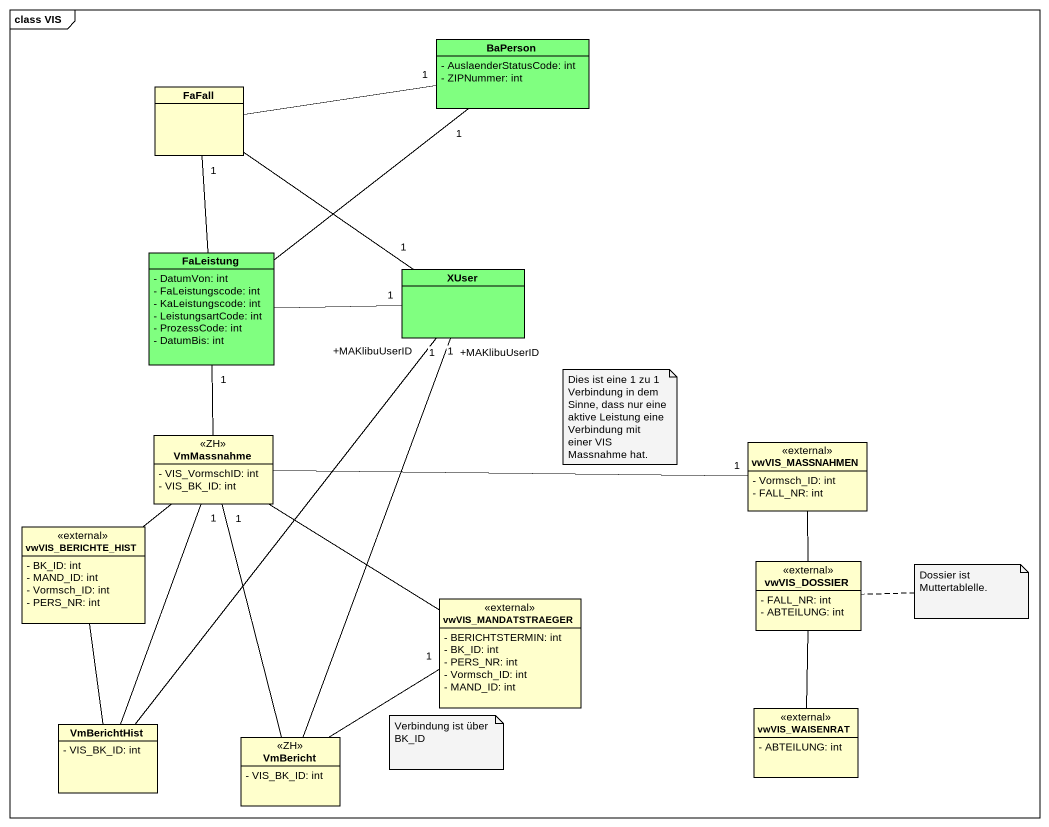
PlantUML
@startuml
mainframe class VIS
hide circle
hide empty members
skinparam classAttributeIconSize 0
class BaPerson #80FF80 {
  - AuslaenderStatusCode: int
  - ZIPNummer: int
}
class FaFall
class FaLeistung #80FF80 {
  - DatumVon: int
  - FaLeistungscode: int
  - KaLeistungscode: int
  - LeistungsartCode: int
  - ProzessCode: int
  - DatumBis: int
}
class XUser #80FF80
class VmMassnahme <<ZH>> {
  - VIS_VormschID: int
  - VIS_BK_ID: int
}
class vwVIS_MASSNAHMEN <<external>> {
  - Vormsch_ID: int
  - FALL_NR: int
}
class vwVIS_BERICHTE_HIST <<external>> {
  - BK_ID: int
  - MAND_ID: int
  - Vormsch_ID: int
  - PERS_NR: int
}
class vwVIS_DOSSIER <<external>> {
  - FALL_NR: int
  - ABTEILUNG: int
}
class vwVIS_MANDATSTRAEGER <<external>> {
  - BERICHTSTERMIN: int
  - BK_ID: int
  - PERS_NR: int
  - Vormsch_ID: int
  - MAND_ID: int
}
class VmBerichtHist {
  - VIS_BK_ID: int
}
class vwVIS_WAISENRAT <<external>> {
  - ABTEILUNG: int
}
class VmBericht <<ZH>> {
  - VIS_BK_ID: int
}
BaPerson "1" -left- FaFall
FaFall "1" -- FaLeistung
FaFall -- "1" XUser
FaLeistung -up- "1" BaPerson
FaLeistung -right- "1" XUser
VmMassnahme -up- "1" FaLeistung
VmMassnahme -right- "1" vwVIS_MASSNAHMEN
VmMassnahme -- vwVIS_BERICHTE_HIST
VmMassnahme -- vwVIS_MANDATSTRAEGER
vwVIS_DOSSIER -up- vwVIS_MASSNAHMEN
VmBerichtHist -up- "+MAKlibuUserID\n1" XUser
VmBerichtHist -up- "1" VmMassnahme
VmBerichtHist -up- vwVIS_BERICHTE_HIST
vwVIS_WAISENRAT -up- vwVIS_DOSSIER
VmBericht -up- "+MAKlibuUserID\n1" XUser
VmBericht -up- "1" VmMassnahme
VmBericht -right- "1" vwVIS_MANDATSTRAEGER
note as N1
  Dies ist eine 1 zu 1 Verbindung in dem Sinne, dass nur eine aktive Leistung eine Verbindung mit einer VIS Massnahme hat.
end note
note right of vwVIS_DOSSIER : Dossier ist Muttertablelle.
note as N3
  Verbindung ist über BK_ID
end note
@enduml
